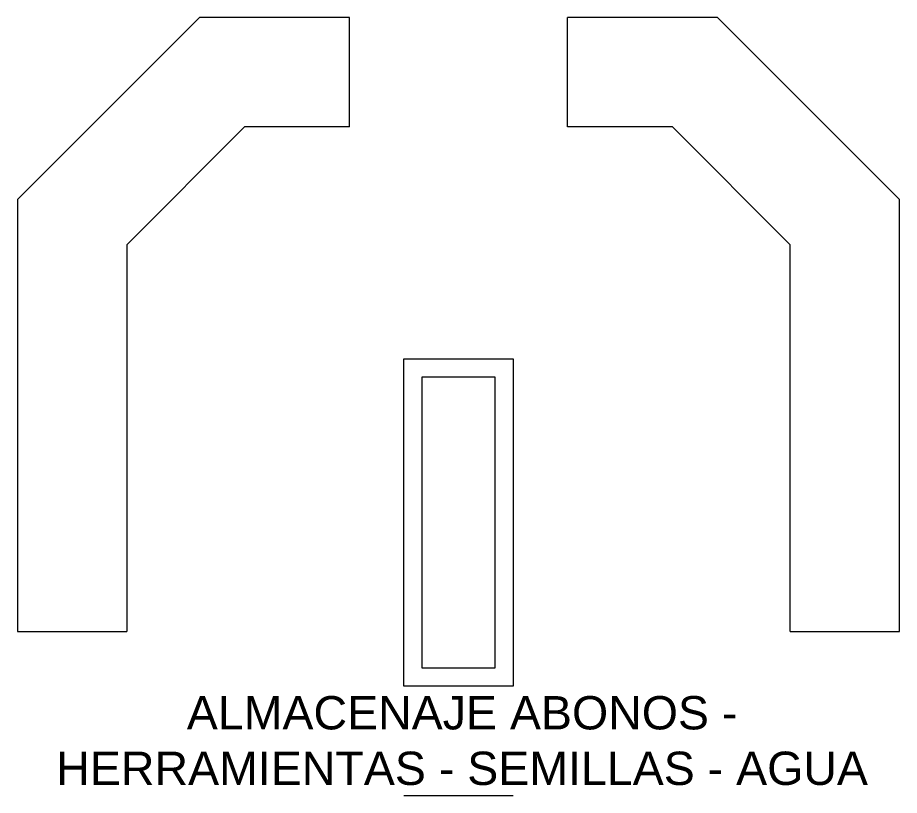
# Model space of a CAD drawing. Header units: millimetres. Extents: x 72 to 2370, y -203 to 794.
# Drawn here: x 1891.132 to 1895.982, y 281.421 to 285.696 of the extents above; entities that cross this region are included whole.
import ezdxf

# ---------------------------------------------------------------- set-up
doc = ezdxf.new("R2010")
doc.units = ezdxf.units.MM
doc.layers.add('mobiliario', color=252, linetype='Continuous', lineweight=9)
doc.layers.add('Texto', color=250, linetype='Continuous', lineweight=9)
doc.styles.get("Standard").update_dxf_attribs({"font": 'arial.ttf'})

msp = doc.modelspace()

# ---------------------------------------------------------------- linework, layer by layer
at = {"layer": 'mobiliario'}
for p, q in [((1892.9574, 285.0962), (1892.9574, 285.6962)), ((1894.1574, 285.0962), (1894.1574, 285.6962)), ((1893.2574, 283.8212), (1893.8574, 283.8212)), ((1891.1324, 282.3212), (1891.7324, 282.3212)), ((1895.3824, 282.3212), (1895.9824, 282.3212)), ((1893.2574, 281.4212), (1893.8574, 281.4212))]:
    msp.add_line(p, q, dxfattribs=at)
for points in [[(1892.9574, 285.6962), (1892.1324, 285.6962), (1891.1324, 284.6962), (1891.1324, 282.3212)], [(1895.9824, 282.3212), (1895.9824, 284.6962), (1894.9824, 285.6962), (1894.1574, 285.6962)], [(1892.9574, 285.0962), (1892.3809, 285.0962), (1891.7324, 284.4477), (1891.7324, 282.3212)], [(1895.3824, 282.3212), (1895.3824, 284.4477), (1894.7338, 285.0962), (1894.1574, 285.0962)]]:
    msp.add_lwpolyline(points, dxfattribs=at)
for points in [[(1893.8574, 282.0212), (1893.2574, 282.0212), (1893.2574, 282.6212), (1893.2574, 283.2212), (1893.2574, 283.8212), (1893.8574, 283.8212), (1893.8574, 283.2212), (1893.8574, 282.6212)], [(1893.7574, 282.1212), (1893.3574, 282.1212), (1893.3574, 282.6212), (1893.3574, 283.2212), (1893.3574, 283.7212), (1893.7574, 283.7212), (1893.7574, 283.2212), (1893.7574, 282.6212)]]:
    msp.add_lwpolyline(points, close=True, dxfattribs=at)

# ---------------------------------------------------------------- texts
at = {"layer": 'Texto', "insert": (1891.2214, 281.4757), "char_height": 0.183194, "attachment_point": 7}
msp.add_mtext_dynamic_manual_height_columns('\\pxqc;ALMACENAJE ABONOS - HERRAMIENTAS - SEMILLAS - AGUA', width=4.711569, gutter_width=4.5798, heights=[0], dxfattribs=at)

doc.saveas('drawing.dxf')
